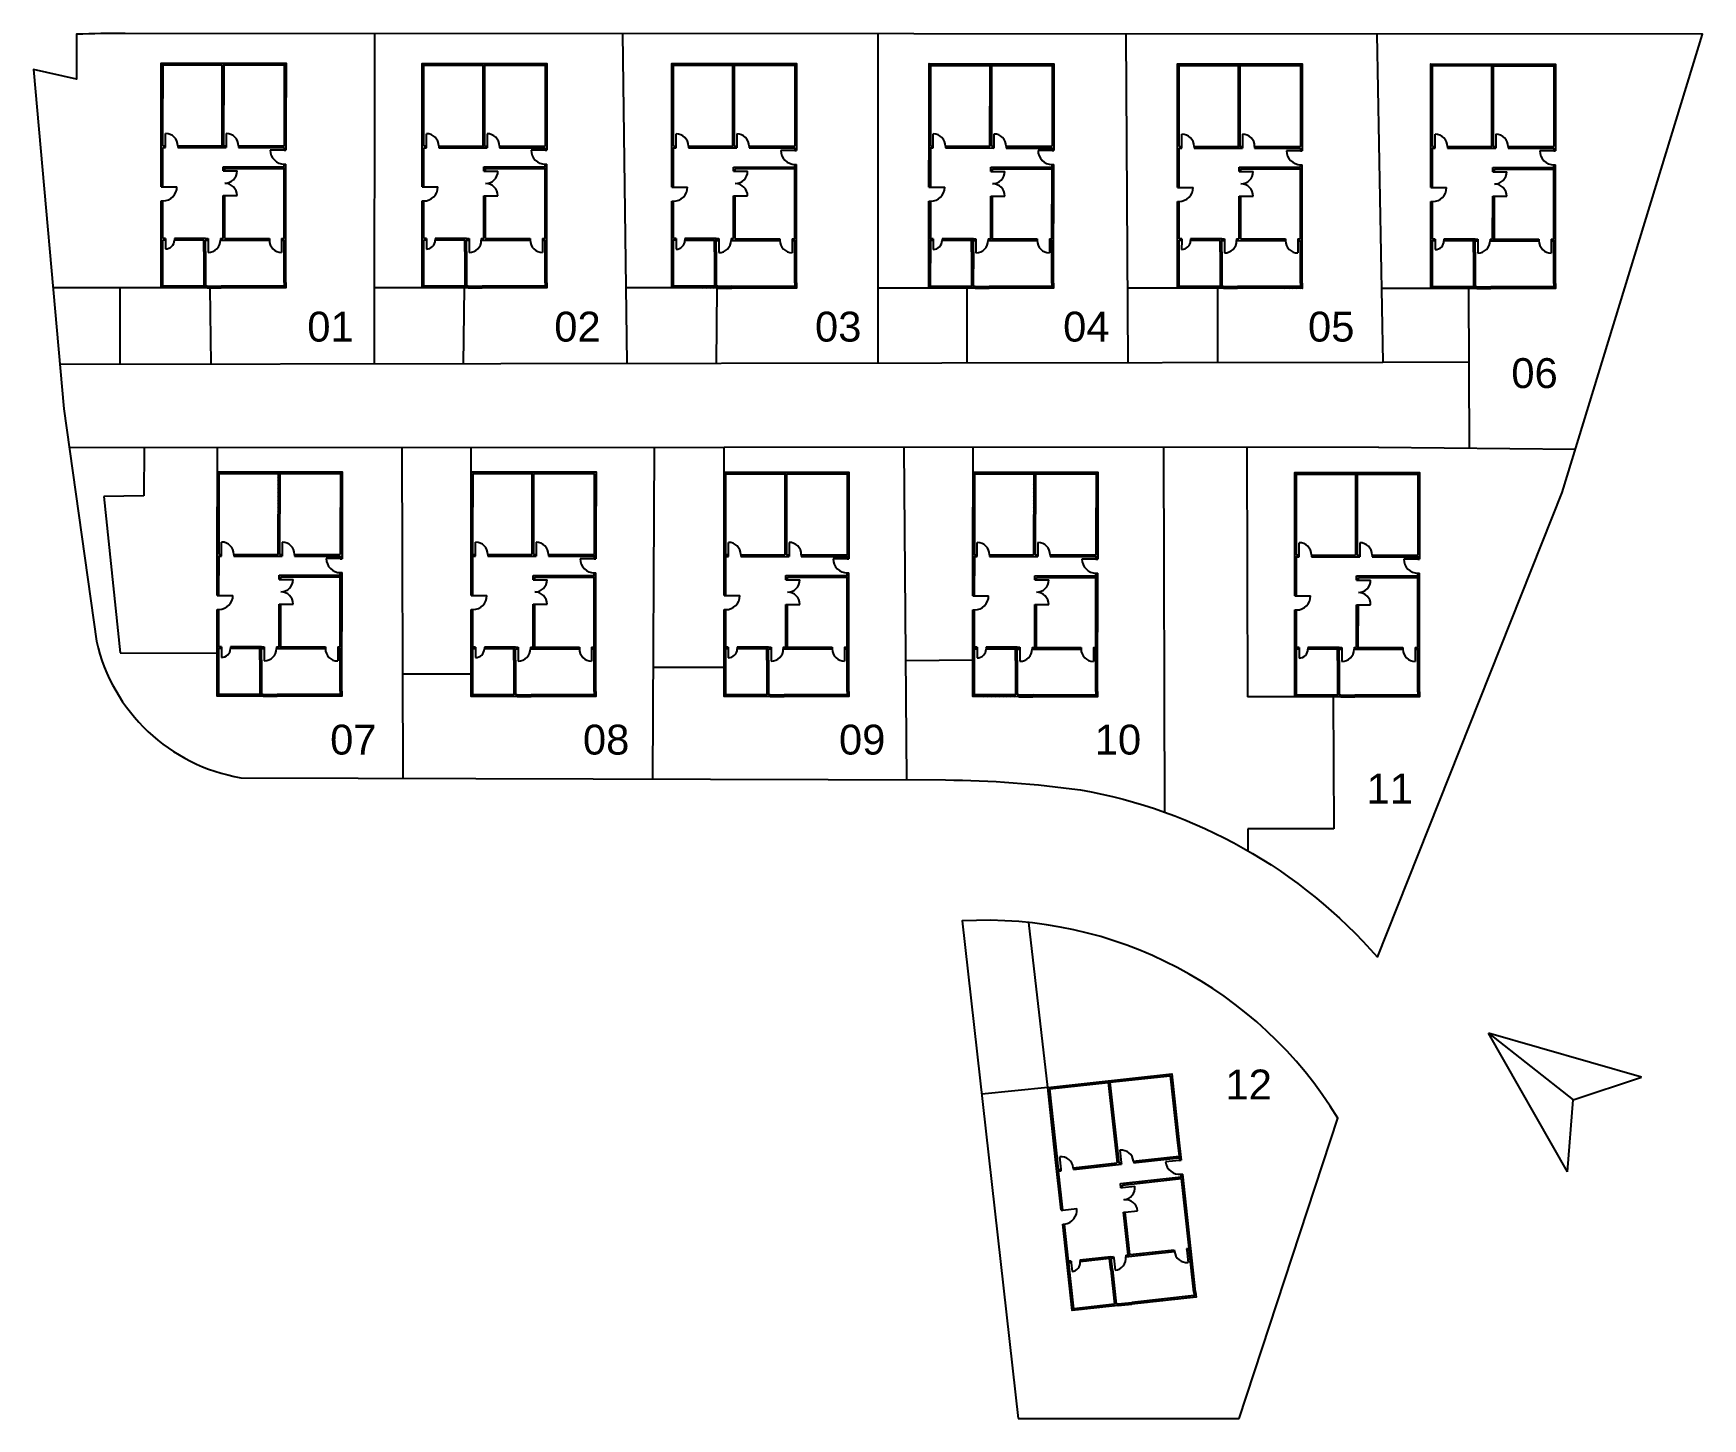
# Model space of a CAD drawing. Header units: millimetres. Extents: x 218.8 to 316.6, y -140.4 to -59.2.
import ezdxf

# ---------------------------------------------------------------- set-up
doc = ezdxf.new("R2010")
doc.units = ezdxf.units.MM
doc.layers.add('urbanización', color=7, linetype='Continuous')
doc.styles.get("Standard").update_dxf_attribs({"font": 'arial.ttf'})

# ---------------------------------------------------------------- blocks, each defined once
blk = doc.blocks.new('BloqueVivienda')
h = blk.add_hatch()
h.set_pattern_fill('ANSI31', color=256, scale=0.05)
h.paths.add_polyline_path([(7.304, 13.149), (0, 13.149), (0, 9.087), (0, 5.908), (0.1, 5.908), (0.1, 8.21), (0.25, 8.21), (0.25, 8.31), (0.1, 8.31), (0.1, 9.087), (0.1, 13.049), (3.552, 13.049), (3.552, 8.31), (0.97, 8.31), (0.97, 8.21), (3.802, 8.21), (3.802, 8.31), (3.652, 8.31), (3.652, 13.049), (7.204, 13.049), (7.204, 9.087), (7.204, 8.31), (4.672, 8.31), (4.522, 8.31), (4.522, 8.21), (4.672, 8.21), (7.204, 8.21), (7.204, 8.06), (7.304, 8.06), (7.304, 9.087)])
h.paths.add_polyline_path([(7.304, 7.243), (7.204, 7.243), (7.204, 7.093), (3.62, 7.088), (3.62, 6.838), (3.72, 6.838), (3.72, 6.988), (7.204, 6.993), (7.204, 2.891), (7.054, 2.891), (7.054, 2.791), (7.204, 2.791), (7.204, 0.3), (7.204, 0.1), (3.52, 0.1), (2.7, 0.1), (2.6, 0.1), (2.6, 2.128), (2.6, 2.791), (2.75, 2.791), (2.75, 2.891), (2.6, 2.891), (0.77, 2.891), (0.77, 2.791), (2.5, 2.791), (2.5, 2.128), (2.5, 0.1), (0.1, 0.1), (0.1, 2.791), (0.25, 2.791), (0.25, 2.891), (0.1, 2.891), (0.1, 5.088), (0, 5.088), (0, 0), (2.7, 0), (3.52, 0), (7.304, 0), (7.304, 0.3)])
h.paths.add_polyline_path([(3.72, 5.398), (3.62, 5.398), (3.62, 2.891), (3.47, 2.891), (3.47, 2.791), (6.334, 2.791), (6.334, 2.891), (3.72, 2.891)])
for p, q in [((3.552, 13.049), (3.552, 8.31)), ((3.652, 13.049), (3.652, 8.31)), ((0.25, 8.31), (0.25, 9.03)), ((3.802, 9.03), (3.802, 8.31)), ((0.1, 8.31), (0.25, 8.31)), ((0.1, 8.21), (0.25, 8.21)), ((0.25, 8.21), (0.25, 8.31)), ((0.97, 8.31), (3.552, 8.31)), ((0.97, 8.31), (0.97, 8.21)), ((0.97, 8.21), (3.802, 8.21)), ((3.652, 8.31), (3.802, 8.31)), ((3.802, 8.31), (3.802, 8.21)), ((4.522, 8.31), (4.672, 8.31)), ((4.522, 8.31), (4.522, 8.21)), ((4.522, 8.21), (4.672, 8.21)), ((4.672, 8.31), (7.204, 8.31)), ((4.672, 8.21), (7.204, 8.21)), ((7.204, 8.063), (6.384, 8.063)), ((7.204, 8.06), (7.304, 8.06)), ((3.62, 7.088), (7.204, 7.093)), ((3.62, 6.838), (3.62, 7.088)), ((3.72, 6.988), (7.204, 6.993)), ((3.72, 6.838), (3.72, 6.988)), ((7.204, 7.093), (7.204, 7.243)), ((7.204, 7.243), (7.304, 7.243)), ((7.204, 2.891), (7.204, 6.993)), ((7.304, 0.3), (7.304, 7.243)), ((7.304, 6.993), (7.305, 6.993)), ((0, 5.908), (0.1, 5.908)), ((0.1, 5.908), (0.92, 5.908)), ((3.62, 6.838), (3.72, 6.838)), ((3.72, 6.838), (4.44, 6.838)), ((0, 5.088), (0.1, 5.088)), ((3.62, 2.891), (3.62, 5.398)), ((3.62, 5.398), (3.72, 5.398)), ((3.72, 2.891), (3.72, 5.398)), ((3.72, 5.398), (4.44, 5.398)), ((0.25, 2.891), (0.1, 2.891)), ((0.25, 2.791), (0.1, 2.791)), ((0.25, 2.891), (0.25, 2.791)), ((0.25, 2.791), (0.25, 2.271)), ((2.6, 2.891), (0.77, 2.891)), ((0.77, 2.891), (0.77, 2.791)), ((2.5, 2.791), (0.77, 2.791)), ((2.5, 2.128), (2.5, 2.791)), ((2.5, 2.128), (2.5, 0.1)), ((2.6, 2.891), (2.75, 2.891)), ((2.6, 2.128), (2.6, 2.791)), ((2.6, 2.791), (2.75, 2.791)), ((2.6, 2.128), (2.6, 0.1)), ((2.75, 2.891), (2.75, 2.791)), ((2.75, 2.791), (2.75, 2.071)), ((3.47, 2.891), (3.62, 2.891)), ((3.47, 2.891), (3.47, 2.791)), ((3.47, 2.791), (6.334, 2.791)), ((3.72, 2.891), (6.334, 2.891)), ((6.334, 2.891), (6.334, 2.791)), ((7.054, 2.891), (7.204, 2.891)), ((7.054, 2.891), (7.054, 2.791)), ((7.054, 2.791), (7.204, 2.791)), ((7.054, 2.791), (7.054, 2.071)), ((7.204, 0.3), (7.204, 2.791)), ((2.7, 0.1), (3.52, 0.1)), ((2.7, 0), (3.52, 0))]:
    blk.add_line(p, q)
for points in [[(0, 9.087), (0, 13.149), (7.304, 13.149), (7.304, 9.087)], [(0.1, 9.087), (0.1, 13.049), (3.552, 13.049)], [(3.652, 13.049), (7.204, 13.049), (7.204, 9.087)], [(0, 5.908), (0, 9.087)], [(0.1, 8.31), (0.1, 9.087)], [(7.204, 9.087), (7.204, 8.31)], [(7.304, 9.087), (7.304, 8.06)], [(0.1, 5.908), (0.1, 8.21)], [(7.204, 8.21), (7.204, 8.06)], [(2.7, 0), (0, 0), (0, 5.088)], [(0.1, 2.891), (0.1, 5.088)], [(2.5, 0.1), (0.1, 0.1), (0.1, 2.791)], [(2.7, 0.1), (2.6, 0.1)], [(7.304, 0.3), (7.304, 0), (3.52, 0)], [(7.204, 0.3), (7.204, 0.1), (3.52, 0.1)]]:
    blk.add_lwpolyline(points)
for centre, radius, start, end in [((0.25, 8.31), 0.72, 0, 90), ((3.802, 8.31), 0.72, 0, 90), ((7.204, 8.063), 0.82, 180, 270), ((0.1, 5.908), 0.82, 90, 97.00473), ((0.1, 5.908), 0.82, 270, 0), ((3.72, 6.838), 0.72, 270, 0), ((3.72, 5.398), 0.72, 0, 90), ((0.25, 2.791), 0.52, 270, 0), ((2.75, 2.791), 0.72, 270, 0), ((7.054, 2.791), 0.72, 180, 270)]:
    blk.add_arc(centre, radius, start, end)

msp = doc.modelspace()

# ---------------------------------------------------------------- linework, layer by layer
at = {"layer": 'urbanización'}
for p, q in [((238.81, -59.245), (238.799, -78.575)), ((253.349, -59.253), (253.599, -78.553)), ((268.303, -59.262), (268.292, -78.532)), ((282.829, -59.27), (282.943, -78.511)), ((297.526, -59.278), (297.866, -78.49)), ((223.911, -74.131), (219.987, -74.131)), ((223.911, -74.131), (223.908, -78.597)), ((226.324, -74.132), (223.911, -74.131)), ((229.249, -78.589), (229.2, -74.134)), ((241.602, -74.141), (238.802, -74.14)), ((244.024, -78.567), (244.082, -74.143)), ((256.226, -74.149), (253.542, -74.148)), ((258.857, -78.546), (258.886, -74.151)), ((271.29, -74.158), (268.295, -74.156)), ((273.512, -74.159), (273.51, -78.525)), ((285.841, -74.166), (282.917, -74.165)), ((288.211, -78.504), (288.213, -74.168)), ((300.685, -74.175), (297.79, -74.173)), ((302.96, -83.532), (302.911, -74.176)), ((220.389, -78.602), (297.866, -78.49)), ((297.866, -78.49), (302.934, -78.482)), ((297.622, -83.48), (220.945, -83.507)), ((225.318, -83.506), (225.316, -86.318)), ((229.613, -84.912), (229.614, -83.504)), ((240.412, -83.5), (240.48, -102.863)), ((244.486, -84.921), (244.487, -83.499)), ((255.192, -83.495), (255.097, -102.908)), ((259.297, -84.929), (259.298, -83.493)), ((269.811, -83.49), (269.968, -102.954)), ((273.872, -84.937), (273.873, -83.488)), ((285.027, -83.484), (285.08, -104.844)), ((289.9, -83.483), (289.945, -98.095)), ((297.622, -83.48), (309.16, -83.592)), ((225.316, -86.318), (222.955, -86.363)), ((222.955, -86.363), (223.922, -95.519)), ((223.922, -95.519), (229.607, -95.533)), ((244.48, -96.764), (240.459, -96.762)), ((259.29, -96.385), (255.129, -96.382)), ((269.912, -95.959), (273.866, -95.936)), ((292.717, -98.097), (289.945, -98.095)), ((294.967, -98.098), (294.995, -105.837)), ((294.995, -105.837), (289.97, -105.834)), ((289.97, -105.834), (289.974, -107.108)), ((278.252, -120.973), (277.144, -111.316)), ((308.686, -125.909), (304.056, -117.798)), ((304.056, -117.798), (309.017, -121.695)), ((313.033, -120.375), (304.056, -117.798)), ((304.056, -117.798), (309.017, -121.695)), ((278.252, -120.973), (274.381, -121.374)), ((309.017, -121.695), (313.033, -120.375)), ((308.686, -125.909), (309.017, -121.695)), ((276.518, -140.372), (289.457, -140.372))]:
    msp.add_line(p, q, dxfattribs=at)
msp.add_lwpolyline([(297.557, -113.354), (308.38, -86.137), (316.604, -59.289), (224.22, -59.237, 0.008043), (221.372, -59.289), (221.37, -61.919), (218.838, -61.35), (220.625, -81.225), (222.531, -94.839, 0.304372), (230.996, -102.834), (272.257, -102.961, -0.031429), (280.158, -103.546, -0.172128)], format="xyb", close=True, dxfattribs=at)
msp.add_lwpolyline([(289.457, -140.372), (295.232, -122.768, 0.276692), (273.239, -111.22), (276.518, -140.372)], format="xyb", dxfattribs=at)

# ---------------------------------------------------------------- block references
for p, rotation in [((226.324, -74.132), 359.9675171660649), ((241.602, -74.141), 359.9675171660649), ((256.226, -74.149), 359.9675171660649), ((271.29, -74.158), 359.9675171660649), ((285.841, -74.166), 359.9675171660649), ((300.685, -74.175), 359.9675171660649), ((229.606, -98.061), 359.9675171660649), ((244.479, -98.07), 359.9675171660649), ((259.289, -98.078), 359.9675171660649), ((273.865, -98.086), 359.9675171660649), ((292.717, -98.097), 359.9675171660649), ((279.68, -134.044), 6.238371931432172)]:
    msp.add_blockref('BloqueVivienda', p, dxfattribs=dict(at, rotation=rotation))

# ---------------------------------------------------------------- texts
at = {"char_height": 1.75, "attachment_point": 1}
for s, insert in [('01', (234.881, -75.539)), ('02', (249.346, -75.539)), ('03', (264.617, -75.539)), ('04', (279.148, -75.539)), ('05', (293.492, -75.539)), ('06', (305.401, -78.259)), ('07', (236.219, -99.728)), ('08', (251.025, -99.728)), ('09', (266.021, -99.728)), ('10', (281.002, -99.728)), ('11', (296.918, -102.595)), ('12', (288.657, -119.928))]:
    msp.add_mtext_dynamic_manual_height_columns(s, width=6.28188, gutter_width=12.5, heights=[0], dxfattribs=dict(at, insert=insert))

doc.saveas('drawing.dxf')
